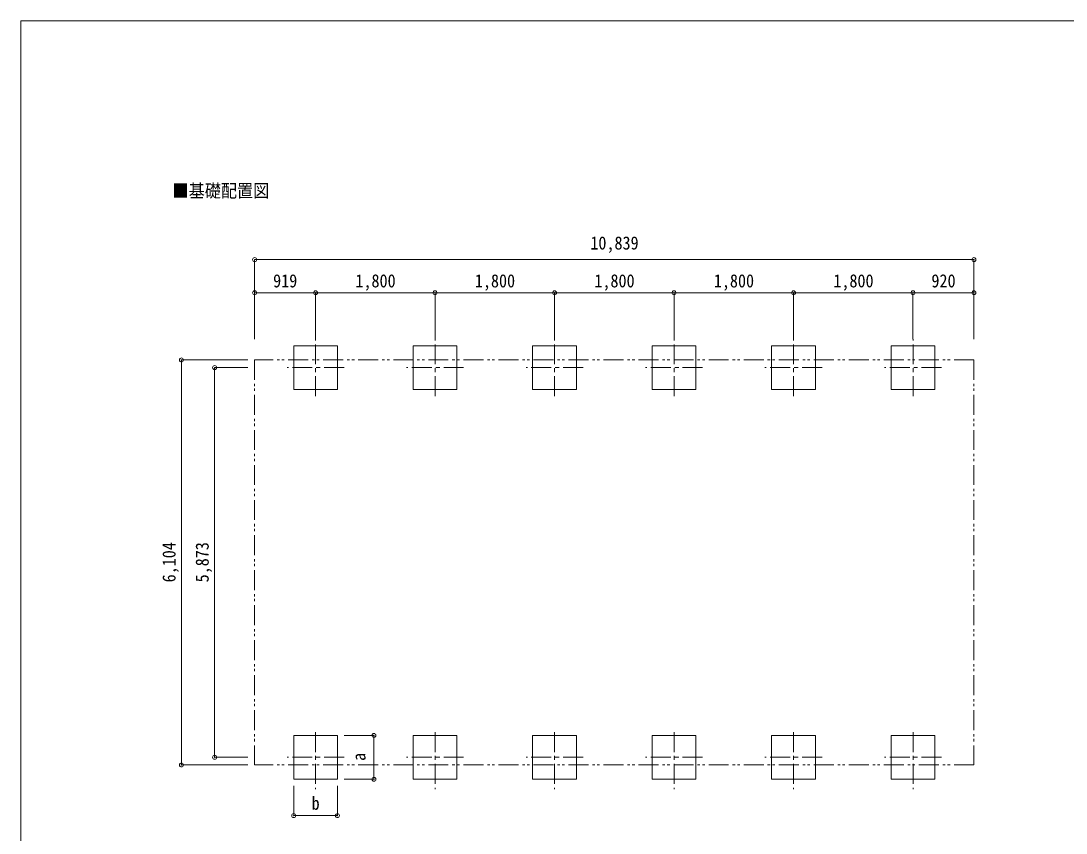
# Model space of a CAD drawing. Units: millimetres at full size, sheet at 1:60. Extents: x -16864 to 16864, y -11640 to 11640.
# Drawn here: x -16864 to -1114, y -599 to 11640 of the extents above; entities that cross this region are included whole.
import ezdxf
from ezdxf.enums import TextEntityAlignment as Align

# ---------------------------------------------------------------- set-up
doc = ezdxf.new("R2010")
doc.units = ezdxf.units.MM
doc.header["$LTSCALE"] = 60
doc.header["$PDMODE"] = 32
doc.header["$PDSIZE"] = 60
doc.linetypes.add('CHAIN1', pattern=[8, 5, -1, 1, -1])
doc.linetypes.add('DOUBLE_CHAIN1', pattern=[8.8, 5, -1, 0.6, -0.6, 0.6, -1])
for name, color, linetype, lineweight in [('1-2', 134, 'Continuous', 9), ('1-8', 6, 'Continuous', 9), ('1-A', 4, 'CHAIN1', 9), ('F-0', 7, 'Continuous', 9)]:
    doc.layers.add(name, color=color, linetype=linetype, lineweight=lineweight)
doc.layers.add('1-7', color=7, linetype='Continuous')
doc.styles.add('ＭＳ ゴシック', font='')
doc.styles.get('ＭＳ ゴシック').set_extended_font_data('MS Gothic')

msp = doc.modelspace()

# ---------------------------------------------------------------- linework, layer by layer
at = {"layer": '1-2', "color": 6}
for p, q in [((-2503.53, 8042.67), (-13342.46, 8042.67)), ((-12423.94, 7542.67), (-13342.46, 7542.67)), ((-10623.46, 7542.67), (-12423.94, 7542.67)), ((-8822.98, 7542.67), (-10623.46, 7542.67)), ((-7022.5, 7542.67), (-8822.98, 7542.67)), ((-5222.02, 7542.67), (-7022.5, 7542.67)), ((-3421.54, 7542.67), (-5222.02, 7542.67)), ((-2503.53, 7542.67), (-3423.46, 7542.67))]:
    msp.add_line(p, q, dxfattribs=at)
at = {"layer": '1-8'}
for p, q in [((-13342.46, 6844.67), (-13342.46, 8042.67)), ((-2503.53, 6844.67), (-2503.53, 8042.67)), ((-12423.94, 6844.67), (-12423.94, 7542.67)), ((-10623.46, 6844.67), (-10623.46, 7542.67)), ((-8822.98, 6844.67), (-8822.98, 7542.67)), ((-7022.5, 6844.67), (-7022.5, 7542.67)), ((-5222.02, 6844.67), (-5222.02, 7542.67)), ((-3421.54, 6844.67), (-3421.54, 7542.67)), ((-14444.44, 6531.17), (-13444.8, 6531.17)), ((-14444.44, 427.17), (-14444.44, 6531.17)), ((-13944.8, 6415.67), (-13444.8, 6415.67)), ((-13944.8, 542.67), (-13944.8, 6415.67)), ((-11544.75, 872.67), (-11994.75, 872.67)), ((-11544.75, 872.67), (-11544.75, 212.67)), ((-13944.8, 542.67), (-13444.8, 542.67)), ((-14444.44, 427.17), (-13444.8, 427.17)), ((-11544.75, 212.67), (-11994.75, 212.67)), ((-12753.8, -336.33), (-12753.8, 113.67)), ((-12093.75, -336.33), (-12093.75, 113.67)), ((-12093.75, -336.33), (-12753.8, -336.33))]:
    msp.add_line(p, q, dxfattribs=at)
for p in [(-13342.46, 8042.67), (-2503.53, 8042.67), (-13342.46, 7542.67), (-12423.94, 7542.67), (-10623.46, 7542.67), (-8822.98, 7542.67), (-7022.5, 7542.67), (-5222.02, 7542.67), (-3421.54, 7542.67), (-2503.53, 7542.67), (-14444.44, 6531.17), (-13944.8, 6415.67), (-11544.75, 872.67), (-13944.8, 542.67), (-14444.44, 427.17), (-11544.75, 212.67), (-12753.8, -336.33), (-12093.75, -336.33)]:
    msp.add_point(p, dxfattribs=at)
at = {"layer": '1-A'}
for p, q in [((-12423.8, 5985.67), (-12423.8, 6845.67)), ((-10623.32, 5985.67), (-10623.32, 6845.67)), ((-8822.84, 5985.67), (-8822.84, 6845.67)), ((-7022.36, 5985.67), (-7022.36, 6845.67)), ((-5221.89, 5985.67), (-5221.89, 6845.67)), ((-3421.41, 5985.67), (-3421.41, 6845.67)), ((-11993.75, 6415.67), (-12853.8, 6415.67)), ((-10193.27, 6415.67), (-11053.32, 6415.67)), ((-8392.79, 6415.67), (-9252.84, 6415.67)), ((-6592.32, 6415.67), (-7452.36, 6415.67)), ((-4791.84, 6415.67), (-5651.89, 6415.67)), ((-2991.36, 6415.67), (-3851.41, 6415.67)), ((-12423.8, 922.67), (-12423.8, 62.67)), ((-10623.32, 922.67), (-10623.32, 62.67)), ((-8822.84, 922.67), (-8822.84, 62.67)), ((-7022.36, 922.67), (-7022.36, 62.67)), ((-5221.89, 922.67), (-5221.89, 62.67)), ((-3421.41, 922.67), (-3421.41, 62.67)), ((-11993.75, 542.67), (-12853.8, 542.67)), ((-10193.27, 542.67), (-11053.32, 542.67)), ((-8392.79, 542.67), (-9252.84, 542.67)), ((-6592.32, 542.67), (-7452.36, 542.67)), ((-4791.84, 542.67), (-5651.89, 542.67)), ((-2991.36, 542.67), (-3851.41, 542.67))]:
    msp.add_line(p, q, dxfattribs=at)
at = {"layer": '1-A', "color": 7, "linetype": 'DOUBLE_CHAIN1'}
for p, q in [((-2503.53, 6531.17), (-13342.33, 6531.17)), ((-13342.33, 6531.17), (-13342.33, 427.17))]:
    msp.add_line(p, q, dxfattribs=at)
at = {"layer": '1-A', "linetype": 'Continuous'}
for points in [[(-12753.8, 6085.67), (-12093.75, 6085.67), (-12093.75, 6745.67), (-12753.8, 6745.67)], [(-10953.32, 6085.67), (-10293.27, 6085.67), (-10293.27, 6745.67), (-10953.32, 6745.67)], [(-9152.84, 6085.67), (-8492.79, 6085.67), (-8492.79, 6745.67), (-9152.84, 6745.67)], [(-7352.36, 6085.67), (-6692.32, 6085.67), (-6692.32, 6745.67), (-7352.36, 6745.67)], [(-5551.89, 6085.67), (-4891.84, 6085.67), (-4891.84, 6745.67), (-5551.89, 6745.67)], [(-3751.41, 6085.67), (-3091.36, 6085.67), (-3091.36, 6745.67), (-3751.41, 6745.67)], [(-12753.8, 872.67), (-12093.75, 872.67), (-12093.75, 212.67), (-12753.8, 212.67)], [(-10953.32, 872.67), (-10293.27, 872.67), (-10293.27, 212.67), (-10953.32, 212.67)], [(-9152.84, 872.67), (-8492.79, 872.67), (-8492.79, 212.67), (-9152.84, 212.67)], [(-7352.36, 872.67), (-6692.32, 872.67), (-6692.32, 212.67), (-7352.36, 212.67)], [(-5551.89, 872.67), (-4891.84, 872.67), (-4891.84, 212.67), (-5551.89, 212.67)], [(-3751.41, 872.67), (-3091.36, 872.67), (-3091.36, 212.67), (-3751.41, 212.67)]]:
    msp.add_lwpolyline(points, close=True, dxfattribs=at)
at = {"layer": '1-A', "color": 7, "linetype": 'DOUBLE_CHAIN1'}
msp.add_lwpolyline([(-2503.53, 6531.17), (-2503.53, 427.17), (-13342.33, 427.17)], dxfattribs=at)
at = {"layer": 'F-0', "color": 5, "lineweight": 5}
for q in [(-16864.12, -11640), (16015.88, 11640)]:
    msp.add_line((-16864.12, 11640), q, dxfattribs=at)

# ---------------------------------------------------------------- texts
at = {"layer": '1-7', "style": 'ＭＳ ゴシック', "width": 0.9}
msp.add_text('■基礎配置図', height=197.9, dxfattribs=at).set_placement((-14579.21, 8921.54), align=Align.BOTTOM_LEFT)
at = {"layer": '1-8', "color": 7, "style": 'ＭＳ ゴシック', "width": 0.9}
for s, p in [('10,839', (-8283, 8135.67)), ('919', (-13063.2, 7565.02)), ('1,800', (-11823.7, 7565.02)), ('1,800', (-10023.22, 7565.02)), ('1,800', (-8222.74, 7565.02)), ('1,800', (-6422.26, 7565.02)), ('1,800', (-4621.78, 7565.02)), ('920', (-3143.5, 7565.02)), ('b', (-12483.77, -307.01))]:
    msp.add_text(s, height=197.9, dxfattribs=at).set_placement(p, align=Align.BOTTOM_LEFT)
for s, p in [('6,104', (-14474.44, 3179.17)), ('5,873', (-13974.8, 3179.17)), ('a', (-11612.25, 488.72))]:
    msp.add_text(s, height=197.9, rotation=90, dxfattribs=at).set_placement(p, align=Align.BOTTOM_LEFT)

doc.saveas('drawing.dxf')
